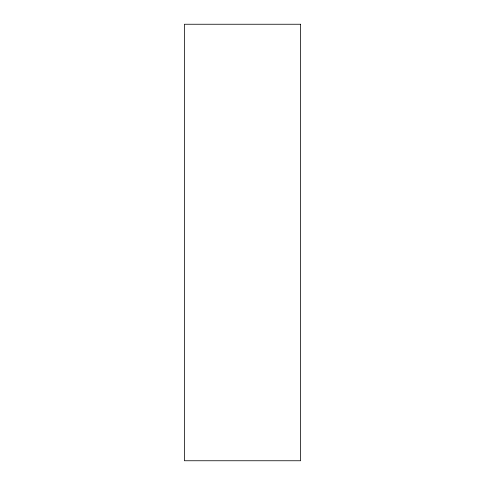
<?xml version="1.0" encoding="UTF-8"?>
<svg xmlns="http://www.w3.org/2000/svg" width="485" height="485" viewBox="0 0 485 485"><rect width="100%" height="100%" fill="white"/><g stroke="black" fill="none" stroke-linecap="round" stroke-linejoin="round"><path stroke-width="0.73" d="M300.603 24.25L184.397 24.25L184.397 460.75L300.603 460.75L300.603 24.25"/></g></svg>
